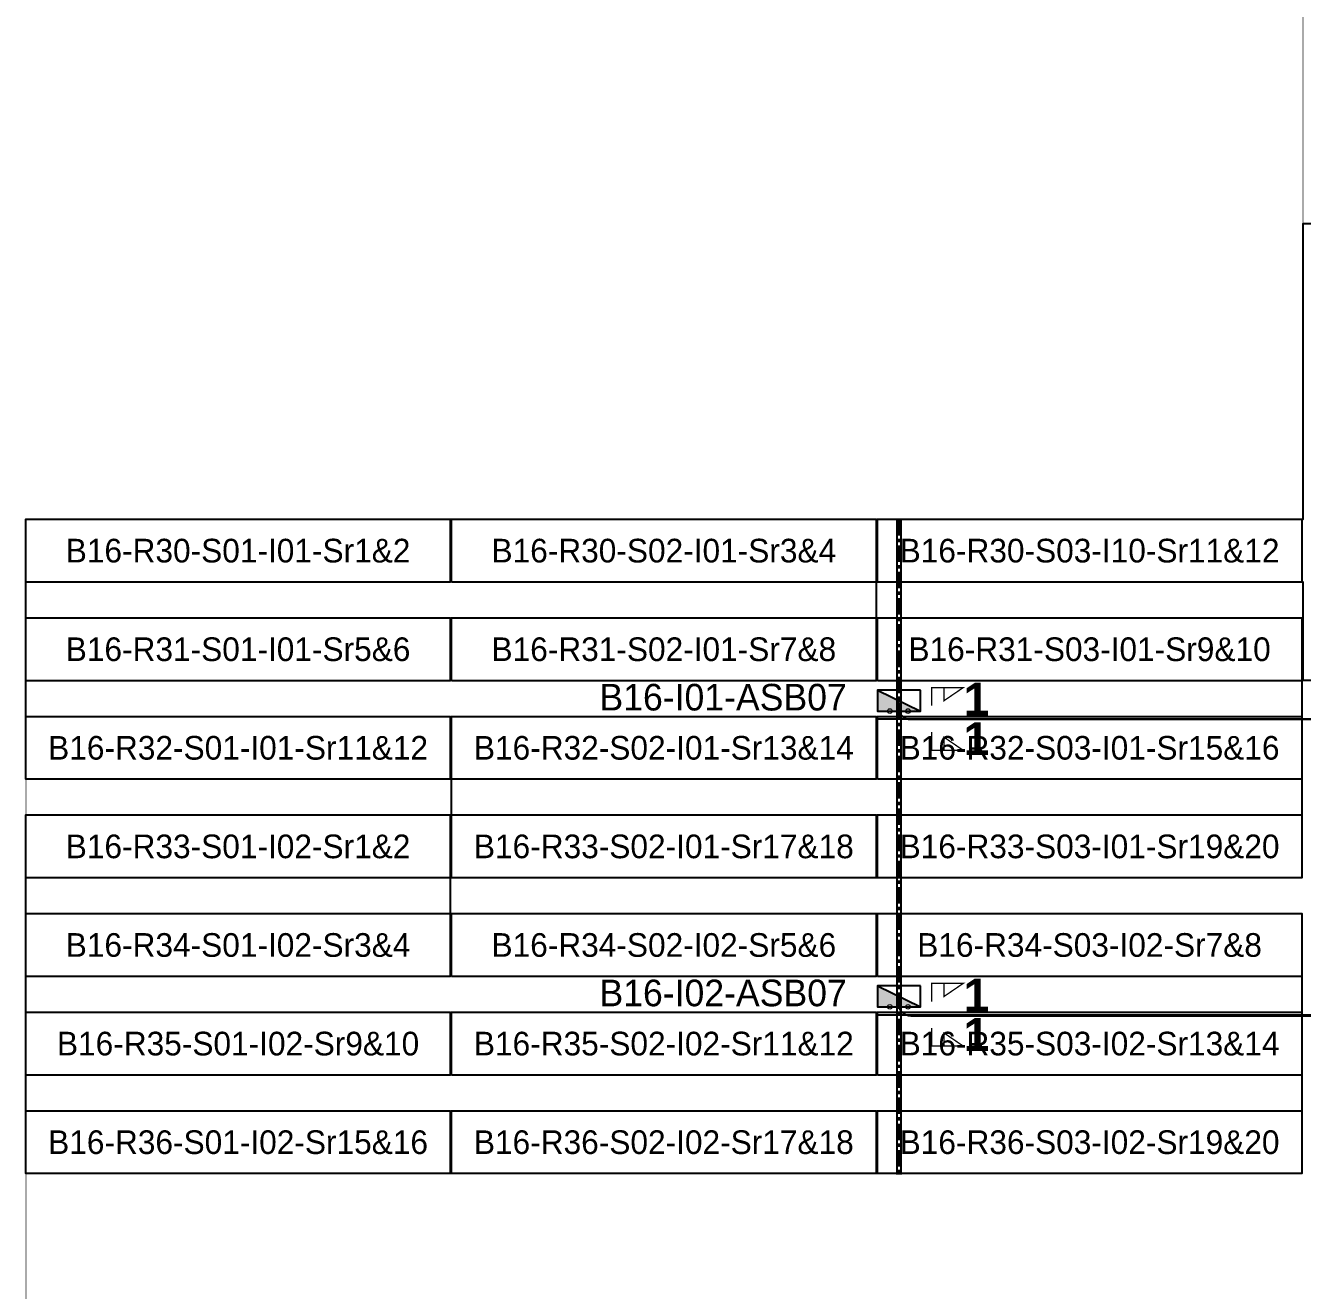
# Model space of a CAD drawing. Header units: metres. Extents: x 532643 to 533032, y 2675254 to 2675724.
# Drawn here: x 532643.5 to 532740.6, y 2675417.9 to 2675514.1 of the extents above; entities that cross this region are included whole.
import ezdxf
from ezdxf.enums import TextEntityAlignment as Align

# ---------------------------------------------------------------- set-up
doc = ezdxf.new("R2010")
doc.units = ezdxf.units.M
doc.header["$MEASUREMENT"] = 0
doc.linetypes.add('CENTER', pattern=[2, 1.25, -0.25, 0.25, -0.25])
doc.layers.add('Boundary-12.5 MW Block', color=6, linetype='Continuous', lineweight=9)
doc.layers.add('PILE', color=1, linetype='Continuous', lineweight=15)
for name, color, linetype in [('DC Trench BL-16', 40, 'Continuous'), ('E-Inverter Grouping', 2, 'Continuous'), ('Inverter Block-16', 7, 'Continuous'), ('LT Cable(AG) INV to LT Panel BL-16', 2, 'Continuous'), ('Messenger Wire Block-16 (Master Path)', 30, 'Continuous'), ('Messenger Wire Block-16 (MW Path)', 191, 'Continuous'), ('MMS Table Block-16', 8, 'Continuous'), ('Plan Line - DC BL-16', 40, 'Continuous'), ('Section Marking BL-16', 2, 'Continuous')]:
    doc.layers.add(name, color=color, linetype=linetype)
doc.styles.add('BoldTextStyle', font='arialbd.ttf')
doc.styles.get("Standard").update_dxf_attribs({"font": 'Adani Regular.ttf'})

# ---------------------------------------------------------------- blocks, each defined once
blk = doc.blocks.new('MMS Table (32.292 x 4.788)')
at = {"color": 0}
blk.add_lwpolyline([(0, -0.002), (0, 4.786), (32.292, 4.786), (32.292, -0.002)], close=True, dxfattribs=at)
at = {"color": 7}
blk.add_attdef('ID1', text='', height=1.8, dxfattribs=at).set_placement((16.146, 2.392), align=Align.MIDDLE_CENTER)
blk = doc.blocks.new('Inverter Block')
h = blk.add_hatch(color=0)
h.dxf.hatch_style = 1
h.paths.add_polyline_path([(-1.456, 2.269), (-1.456, 0.846), (1.456, 0.846)])
at = {"color": 0}
blk.add_lwpolyline([(1.456, 2.269), (-1.456, 2.269), (-1.456, 0.846), (1.456, 0.846)], close=True, dxfattribs=at)
blk.add_lwpolyline([(-1.456, 2.269), (1.456, 0.846)], dxfattribs=at)
at = {"layer": 'PILE'}
for centre in [(-0.613, 0.846), (0.613, 0.846)]:
    blk.add_circle(centre, 0.156, dxfattribs=at)
at = {"color": 7}
blk.add_attdef('ID', (-1.456, 3.006), '', height=1.8, dxfattribs=at)

msp = doc.modelspace()

# ---------------------------------------------------------------- linework, layer by layer
at = {"layer": 'Boundary-12.5 MW Block', "const_width": 0.05}
msp.add_lwpolyline([(532967.299, 2675476.577), (532967.299, 2675461.577), (532999.691, 2675461.577), (532999.691, 2675454.077), (533032.083, 2675454.077), (533032.083, 2675254.289), (532643.479, 2675254.289), (532643.479, 2675476.577), (532740.655, 2675476.577), (532740.655, 2675606.788), (532732.276, 2675606.788), (532732.276, 2675701.576), (532764.668, 2675701.576), (532764.668, 2675716.576), (532797.06, 2675716.576), (532797.06, 2675724.076), (532958.92, 2675724.076), (532958.92, 2675476.577), (532967.299, 2675476.577)], close=True, dxfattribs=at)
at = {"layer": 'DC Trench BL-16', "color": 40, "const_width": 0.15}
msp.add_lwpolyline([(532710.051, 2675476.577), (532709.751, 2675476.577), (532709.751, 2675426.791), (532710.051, 2675426.791)], close=True, dxfattribs=at)
at = {"layer": 'E-Inverter Grouping', "color": 3}
for points in [[(532772.947, 2675491.575), (532805.339, 2675491.575), (532805.339, 2675464.291), (532740.655, 2675464.291), (532740.655, 2675471.791), (532708.263, 2675471.791), (532708.263, 2675476.575), (532740.655, 2675476.575), (532740.655, 2675499.075), (532772.947, 2675499.075)], [(532708.163, 2675469.075), (532740.555, 2675469.075), (532740.555, 2675449.291), (532675.871, 2675449.291), (532675.871, 2675456.791), (532643.479, 2675456.791), (532643.479, 2675476.575), (532708.163, 2675476.575)], [(532740.555, 2675426.791), (532643.479, 2675426.791), (532643.479, 2675454.075), (532675.771, 2675454.075), (532675.771, 2675446.575), (532740.555, 2675446.575)]]:
    msp.add_lwpolyline(points, close=True, dxfattribs=at)
at = {"layer": 'LT Cable(AG) INV to LT Panel BL-16'}
for points in [[(532832.636, 2675441.624), (532827.78, 2675441.624, -0.169573), (532827.22, 2675441.82), (532825.772, 2675442.971, 0.103275), (532825.412, 2675443.046), (532819.535, 2675443.046, -0.414214), (532818.635, 2675443.946), (532818.635, 2675462.909, -0.00534), (532818.635, 2675462.928), (532818.656, 2675463.891, 0.00534), (532818.656, 2675463.91), (532818.656, 2675467.927, 0.414214), (532817.756, 2675468.827), (532790.143, 2675468.827, 0.414214), (532789.243, 2675467.927), (532789.243, 2675462.227, -0.414214), (532788.343, 2675461.327), (532710.802, 2675461.327, -0.414214), (532709.902, 2675462.227), (532709.902, 2675462.69)], [(532832.636, 2675441.574), (532827.766, 2675441.574, -0.169901), (532827.205, 2675441.771), (532825.762, 2675442.921, 0.103275), (532825.402, 2675442.996), (532819.485, 2675442.996, -0.414214), (532818.585, 2675443.896), (532818.585, 2675462.91, -0.00534), (532818.585, 2675462.929), (532818.606, 2675463.892, 0.00534), (532818.606, 2675463.911), (532818.606, 2675467.877, 0.414214), (532817.706, 2675468.777), (532790.193, 2675468.777, 0.414214), (532789.293, 2675467.877), (532789.293, 2675439.677, -0.414214), (532788.393, 2675438.777), (532710.802, 2675438.777, -0.414214), (532709.902, 2675439.677), (532709.902, 2675440.19)]]:
    msp.add_lwpolyline(points, format="xyb", dxfattribs=at)
at = {"layer": 'Messenger Wire Block-16 (Master Path)'}
for points in [[(532708.263, 2675461.377), (532789.193, 2675461.377)], [(532708.263, 2675438.877), (532789.193, 2675438.877)]]:
    msp.add_lwpolyline(points, dxfattribs=at)
at = {"layer": 'Messenger Wire Block-16 (MW Path)', "const_width": 0.1}
for points in [[(532708.263, 2675461.377), (532789.193, 2675461.377)], [(532708.263, 2675438.877), (532789.193, 2675438.877)]]:
    msp.add_lwpolyline(points, dxfattribs=at)
at = {"layer": 'Plan Line - DC BL-16', "color": 6, "linetype": 'CENTER'}
msp.add_lwpolyline([(532709.902, 2675476.577), (532709.902, 2675426.791)], dxfattribs=at)
at = {"layer": 'Section Marking BL-16', "color": 94, "lineweight": 35, "true_color": 0x00a500, "const_width": 0.1}
for points in [[(532712.402, 2675462.377), (532712.402, 2675463.767), (532714.802, 2675463.767), (532713.322, 2675462.757), (532713.322, 2675463.767)], [(532712.402, 2675460.377), (532712.402, 2675458.987), (532714.802, 2675458.987), (532713.322, 2675459.997), (532713.322, 2675458.987)], [(532712.402, 2675439.877), (532712.402, 2675441.267), (532714.802, 2675441.267), (532713.322, 2675440.257), (532713.322, 2675441.267)], [(532712.402, 2675437.877), (532712.402, 2675436.487), (532714.802, 2675436.487), (532713.322, 2675437.497), (532713.322, 2675436.487)]]:
    msp.add_lwpolyline(points, dxfattribs=at)

# ---------------------------------------------------------------- block references
at = {"layer": 'Inverter Block-16'}
ref = msp.add_blockref('Inverter Block', (532709.902, 2675461.025), dxfattribs=dict(at, xscale=1.124999999976148, yscale=1.124999999976148, zscale=1.124999999976148))
ref.add_attrib('ID', 'B16-I01-ASB07', (532687.119, 2675462.021), dxfattribs={"layer": '0', "color": 7, "height": 2.025})
ref = msp.add_blockref('Inverter Block', (532709.902, 2675438.525), dxfattribs=dict(at, xscale=1.124999999976148, yscale=1.124999999976148, zscale=1.124999999976148))
ref.add_attrib('ID', 'B16-I02-ASB07', (532687.119, 2675439.521), dxfattribs={"layer": '0', "color": 7, "height": 2.025})
at = {"layer": 'MMS Table Block-16'}
for p, values in [((532643.479, 2675471.791), {'ID1': 'B16-R30-S01-I01-Sr1&2'}), ((532675.871, 2675471.791), {'ID1': 'B16-R30-S02-I01-Sr3&4'}), ((532708.263, 2675471.791), {'ID1': 'B16-R30-S03-I10-Sr11&12'}), ((532643.479, 2675464.291), {'ID1': 'B16-R31-S01-I01-Sr5&6'}), ((532675.871, 2675464.291), {'ID1': 'B16-R31-S02-I01-Sr7&8'}), ((532708.263, 2675464.291), {'ID1': 'B16-R31-S03-I01-Sr9&10'}), ((532643.479, 2675456.791), {'ID1': 'B16-R32-S01-I01-Sr11&12'}), ((532675.871, 2675456.791), {'ID1': 'B16-R32-S02-I01-Sr13&14'}), ((532708.263, 2675456.791), {'ID1': 'B16-R32-S03-I01-Sr15&16'}), ((532643.479, 2675449.291), {'ID1': 'B16-R33-S01-I02-Sr1&2'}), ((532675.871, 2675449.291), {'ID1': 'B16-R33-S02-I01-Sr17&18'}), ((532708.263, 2675449.291), {'ID1': 'B16-R33-S03-I01-Sr19&20'}), ((532643.479, 2675441.791), {'ID1': 'B16-R34-S01-I02-Sr3&4'}), ((532675.871, 2675441.791), {'ID1': 'B16-R34-S02-I02-Sr5&6'}), ((532708.263, 2675441.791), {'ID1': 'B16-R34-S03-I02-Sr7&8'}), ((532643.479, 2675434.291), {'ID1': 'B16-R35-S01-I02-Sr9&10'}), ((532675.871, 2675434.291), {'ID1': 'B16-R35-S02-I02-Sr11&12'}), ((532708.263, 2675434.291), {'ID1': 'B16-R35-S03-I02-Sr13&14'}), ((532643.479, 2675426.791), {'ID1': 'B16-R36-S01-I02-Sr15&16'}), ((532675.871, 2675426.791), {'ID1': 'B16-R36-S02-I02-Sr17&18'}), ((532708.263, 2675426.791), {'ID1': 'B16-R36-S03-I02-Sr19&20'})]:
    msp.add_blockref('MMS Table (32.292 x 4.788)', p, dxfattribs=at).add_auto_attribs(values)

# ---------------------------------------------------------------- texts
at = {"layer": 'Section Marking BL-16', "color": 94, "true_color": 0x00a500, "style": 'BoldTextStyle'}
for p in [(532715.802, 2675462.877), (532715.802, 2675459.877), (532715.802, 2675440.377), (532715.802, 2675437.377)]:
    msp.add_text('1', height=2.5, dxfattribs=at).set_placement(p, align=Align.MIDDLE_CENTER)

doc.saveas('drawing.dxf')
